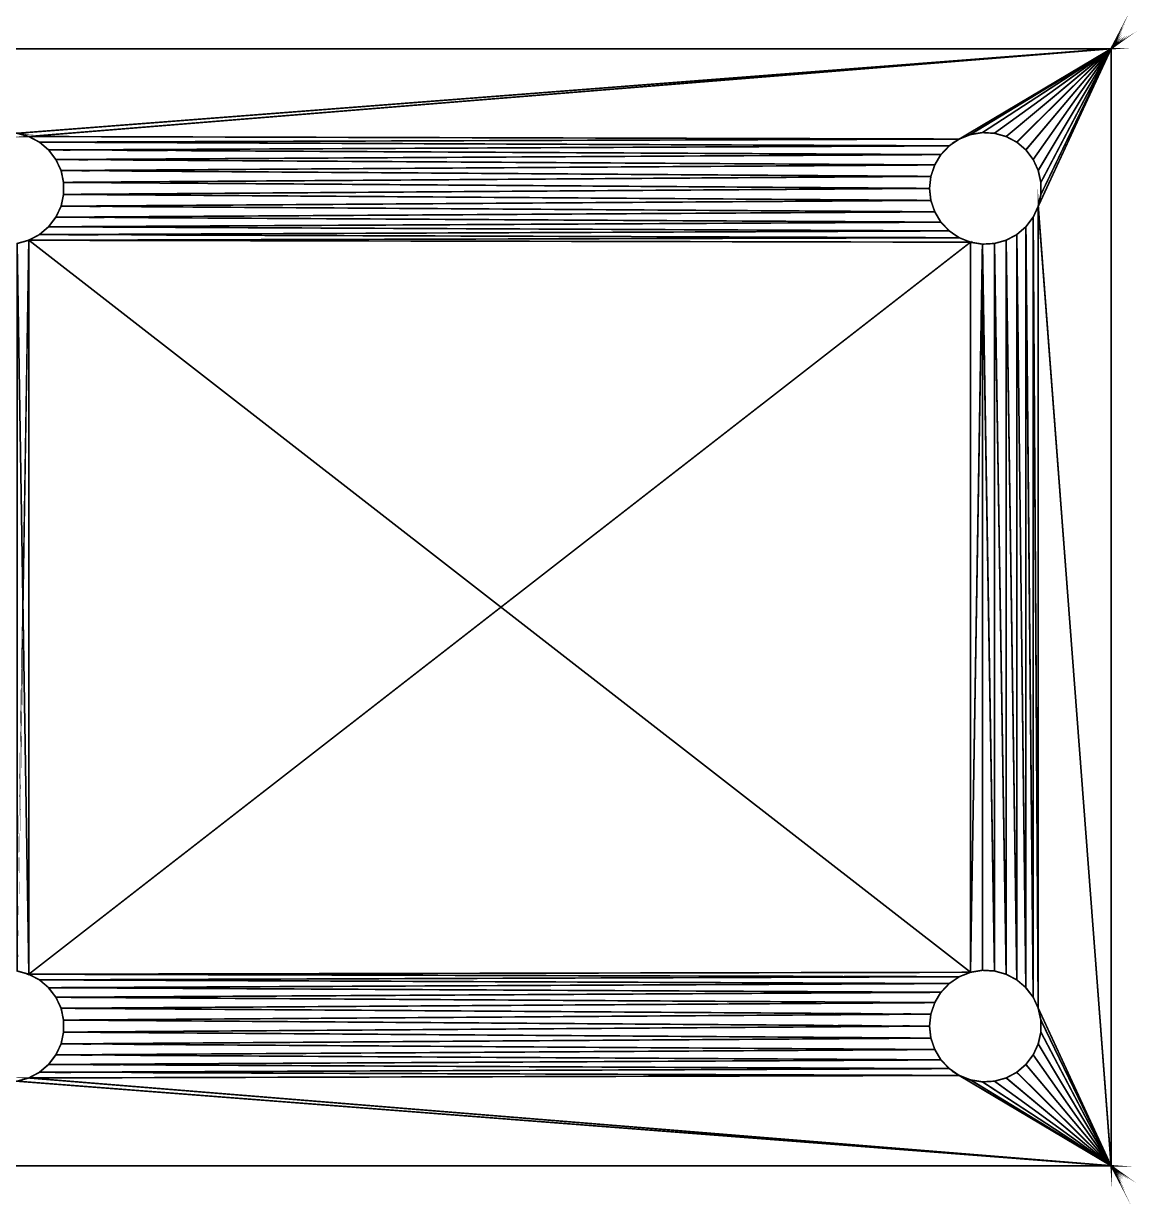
# Model space of a CAD drawing. Extents: x -0.8 to 33.5, y 12.6 to 33.8.
# Drawn here: x 13.52 to 33.46, y 12.65 to 33.83 of the extents above; entities that cross this region are included whole.
import ezdxf

# ---------------------------------------------------------------- set-up
doc = ezdxf.new("R2010")
doc.units = 0
doc.layers.get('0').update_dxf_attribs({"linetype": 'CONTINUOUS'})

msp = doc.modelspace()

# ---------------------------------------------------------------- linework, layer by layer
at = {"color": 253, "const_width": 0.0283}
for points in [[(30.905, 31.869), (30.689, 31.881), (32.994, 33.383), (30.905, 31.869)], [(31.738, 30.99), (31.691, 31.201), (32.994, 33.383), (31.738, 30.99)], [(31.47, 31.57), (31.305, 31.71), (32.994, 33.383), (31.47, 31.57)], [(13.401, 31.869), (2.986, 33.383), (32.994, 33.383), (13.401, 31.869)], [(13.185, 31.881), (2.986, 33.383), (13.401, 31.869), (13.185, 31.881)], [(13.401, 31.869), (32.994, 33.383), (13.609, 31.811), (13.401, 31.869)], [(13.609, 31.811), (32.994, 33.383), (30.275, 31.766), (13.609, 31.811)], [(32.994, 33.383), (30.476, 31.846), (30.275, 31.766), (32.994, 33.383)], [(32.994, 33.383), (30.689, 31.881), (30.476, 31.846), (32.994, 33.383)], [(32.994, 33.383), (31.114, 31.811), (30.905, 31.869), (32.994, 33.383)], [(32.994, 33.383), (31.305, 31.71), (31.114, 31.811), (32.994, 33.383)], [(32.994, 33.383), (31.6, 31.398), (31.47, 31.57), (32.994, 33.383)], [(32.994, 33.383), (31.691, 31.201), (31.6, 31.398), (32.994, 33.383)], [(32.994, 33.383), (31.691, 30.563), (31.738, 30.774), (32.994, 33.383)], [(32.994, 13.377), (31.691, 30.563), (32.994, 33.383), (32.994, 13.377)], [(32.994, 33.383), (31.738, 30.774), (31.738, 30.99), (32.994, 33.383)], [(13.609, 31.811), (30.275, 31.766), (13.8, 31.71), (13.609, 31.811)], [(13.8, 31.71), (30.275, 31.766), (30.096, 31.644), (13.8, 31.71)], [(13.8, 31.71), (30.096, 31.644), (13.965, 31.57), (13.8, 31.71)], [(13.965, 31.57), (30.096, 31.644), (29.947, 31.487), (13.965, 31.57)], [(13.965, 31.57), (29.947, 31.487), (14.096, 31.398), (13.965, 31.57)], [(14.096, 31.398), (29.947, 31.487), (29.836, 31.302), (14.096, 31.398)], [(14.096, 31.398), (29.836, 31.302), (14.187, 31.201), (14.096, 31.398)], [(14.187, 31.201), (29.836, 31.302), (29.767, 31.097), (14.187, 31.201)], [(14.187, 31.201), (29.767, 31.097), (14.233, 30.99), (14.187, 31.201)], [(14.233, 30.99), (29.767, 31.097), (29.743, 30.882), (14.233, 30.99)], [(14.233, 30.99), (29.743, 30.882), (14.233, 30.774), (14.233, 30.99)], [(31.691, 16.197), (31.691, 30.563), (32.994, 13.377), (31.691, 16.197)], [(14.233, 30.774), (29.767, 30.667), (14.187, 30.563), (14.233, 30.774)], [(14.233, 30.774), (29.743, 30.882), (29.767, 30.667), (14.233, 30.774)], [(14.187, 30.563), (29.836, 30.462), (14.096, 30.366), (14.187, 30.563)], [(14.187, 30.563), (29.767, 30.667), (29.836, 30.462), (14.187, 30.563)], [(31.691, 16.197), (31.6, 30.366), (31.691, 30.563), (31.691, 16.197)], [(14.096, 30.366), (29.947, 30.277), (13.965, 30.194), (14.096, 30.366)], [(14.096, 30.366), (29.836, 30.462), (29.947, 30.277), (14.096, 30.366)], [(31.6, 16.394), (31.47, 30.194), (31.6, 30.366), (31.6, 16.394)], [(31.6, 16.394), (31.6, 30.366), (31.691, 16.197), (31.6, 16.394)], [(13.965, 30.194), (30.096, 30.12), (13.8, 30.054), (13.965, 30.194)], [(13.8, 30.054), (30.096, 30.12), (30.275, 29.998), (13.8, 30.054)], [(13.965, 30.194), (29.947, 30.277), (30.096, 30.12), (13.965, 30.194)], [(31.47, 16.566), (31.305, 30.054), (31.47, 30.194), (31.47, 16.566)], [(31.47, 16.566), (31.47, 30.194), (31.6, 16.394), (31.47, 16.566)], [(13.401, 16.865), (13.401, 29.895), (13.609, 29.953), (13.401, 16.865)], [(13.401, 16.865), (13.609, 29.953), (13.609, 16.807), (13.401, 16.865)], [(13.8, 30.054), (30.275, 29.998), (13.609, 29.953), (13.8, 30.054)], [(13.609, 29.953), (30.275, 29.998), (30.476, 29.918), (13.609, 29.953)], [(13.609, 16.807), (13.609, 29.953), (30.476, 29.918), (13.609, 16.807)], [(13.609, 16.807), (30.476, 29.918), (30.476, 16.842), (13.609, 16.807)], [(30.476, 16.842), (30.476, 29.918), (30.689, 29.883), (30.476, 16.842)], [(30.476, 16.842), (30.689, 29.883), (30.689, 16.877), (30.476, 16.842)], [(30.905, 16.865), (30.689, 29.883), (30.905, 29.895), (30.905, 16.865)], [(30.689, 16.877), (30.689, 29.883), (30.905, 16.865), (30.689, 16.877)], [(31.114, 16.807), (30.905, 29.895), (31.114, 29.953), (31.114, 16.807)], [(30.905, 16.865), (30.905, 29.895), (31.114, 16.807), (30.905, 16.865)], [(31.305, 16.706), (31.114, 29.953), (31.305, 30.054), (31.305, 16.706)], [(31.114, 16.807), (31.114, 29.953), (31.305, 16.706), (31.114, 16.807)], [(31.305, 16.706), (31.305, 30.054), (31.47, 16.566), (31.305, 16.706)], [(30.275, 16.762), (13.8, 16.706), (13.609, 16.807), (30.275, 16.762)], [(30.275, 16.762), (13.609, 16.807), (30.476, 16.842), (30.275, 16.762)], [(30.096, 16.64), (13.8, 16.706), (30.275, 16.762), (30.096, 16.64)], [(30.096, 16.64), (13.965, 16.566), (13.8, 16.706), (30.096, 16.64)], [(29.947, 16.483), (14.096, 16.394), (13.965, 16.566), (29.947, 16.483)], [(29.947, 16.483), (13.965, 16.566), (30.096, 16.64), (29.947, 16.483)], [(29.836, 16.298), (14.187, 16.197), (14.096, 16.394), (29.836, 16.298)], [(29.836, 16.298), (14.096, 16.394), (29.947, 16.483), (29.836, 16.298)], [(29.767, 16.093), (14.187, 16.197), (29.836, 16.298), (29.767, 16.093)], [(32.994, 13.377), (31.738, 15.986), (31.691, 16.197), (32.994, 13.377)], [(29.767, 16.093), (14.233, 15.986), (14.187, 16.197), (29.767, 16.093)], [(29.743, 15.878), (14.233, 15.986), (29.767, 16.093), (29.743, 15.878)], [(29.743, 15.878), (14.233, 15.77), (14.233, 15.986), (29.743, 15.878)], [(29.767, 15.663), (14.233, 15.77), (29.743, 15.878), (29.767, 15.663)], [(31.738, 15.77), (31.738, 15.986), (32.994, 13.377), (31.738, 15.77)], [(14.233, 15.77), (29.767, 15.663), (14.187, 15.559), (14.233, 15.77)], [(14.187, 15.559), (29.767, 15.663), (29.836, 15.458), (14.187, 15.559)], [(32.994, 13.377), (31.691, 15.559), (31.738, 15.77), (32.994, 13.377)], [(14.187, 15.559), (29.836, 15.458), (14.096, 15.362), (14.187, 15.559)], [(14.096, 15.362), (29.836, 15.458), (29.947, 15.273), (14.096, 15.362)], [(32.994, 13.377), (31.6, 15.362), (31.691, 15.559), (32.994, 13.377)], [(14.096, 15.362), (29.947, 15.273), (13.965, 15.19), (14.096, 15.362)], [(13.965, 15.19), (29.947, 15.273), (30.096, 15.116), (13.965, 15.19)], [(31.47, 15.19), (31.6, 15.362), (32.994, 13.377), (31.47, 15.19)], [(13.8, 15.05), (30.275, 14.994), (13.609, 14.949), (13.8, 15.05)], [(13.965, 15.19), (30.096, 15.116), (13.8, 15.05), (13.965, 15.19)], [(13.8, 15.05), (30.096, 15.116), (30.275, 14.994), (13.8, 15.05)], [(32.994, 13.377), (31.114, 14.949), (31.305, 15.05), (32.994, 13.377)], [(32.994, 13.377), (31.305, 15.05), (31.47, 15.19), (32.994, 13.377)], [(13.401, 14.891), (32.994, 13.377), (2.986, 13.377), (13.401, 14.891)], [(13.609, 14.949), (32.994, 13.377), (13.401, 14.891), (13.609, 14.949)], [(13.609, 14.949), (30.275, 14.994), (32.994, 13.377), (13.609, 14.949)], [(30.275, 14.994), (30.476, 14.914), (32.994, 13.377), (30.275, 14.994)], [(32.994, 13.377), (30.476, 14.914), (30.689, 14.879), (32.994, 13.377)], [(32.994, 13.377), (30.689, 14.879), (30.905, 14.891), (32.994, 13.377)], [(30.905, 14.891), (31.114, 14.949), (32.994, 13.377), (30.905, 14.891)]]:
    msp.add_lwpolyline(points, dxfattribs=at)
at = {"color": 253}
for points in [[(32.994, 33.383, 0), (2.986, 33.383, 0), (32.994, 33.383, 0.8), (32.994, 33.383, 0)], [(32.994, 33.383, 0.8), (2.986, 33.383, 0), (2.986, 33.383, 0.8), (32.994, 33.383, 0.8)], [(2.986, 33.383, 0.8), (13.401, 31.869, 0.8), (32.994, 33.383, 0.8), (2.986, 33.383, 0.8)], [(32.994, 33.383, 0.8), (13.401, 31.869, 0.8), (13.609, 31.811, 0.8), (32.994, 33.383, 0.8)], [(32.994, 33.383, 0.8), (13.609, 31.811, 0.8), (30.275, 31.766, 0.8), (32.994, 33.383, 0.8)], [(30.275, 31.766, 0.8), (30.476, 31.846, 0.8), (32.994, 33.383, 0.8), (30.275, 31.766, 0.8)], [(32.994, 33.383, 0.8), (30.476, 31.846, 0.8), (30.689, 31.881, 0.8), (32.994, 33.383, 0.8)], [(32.994, 33.383, 0.8), (30.689, 31.881, 0.8), (30.905, 31.869, 0.8), (32.994, 33.383, 0.8)], [(30.905, 31.869, 0.8), (31.114, 31.811, 0.8), (32.994, 33.383, 0.8), (30.905, 31.869, 0.8)], [(32.994, 33.383, 0.8), (31.114, 31.811, 0.8), (31.305, 31.71, 0.8), (32.994, 33.383, 0.8)], [(32.994, 33.383, 0.8), (31.305, 31.71, 0.8), (31.47, 31.57, 0.8), (32.994, 33.383, 0.8)], [(31.47, 31.57, 0.8), (31.6, 31.398, 0.8), (32.994, 33.383, 0.8), (31.47, 31.57, 0.8)], [(32.994, 33.383, 0.8), (31.6, 31.398, 0.8), (31.691, 31.201, 0.8), (32.994, 33.383, 0.8)], [(32.994, 33.383, 0.8), (31.691, 31.201, 0.8), (31.738, 30.99, 0.8), (32.994, 33.383, 0.8)], [(32.994, 33.383, 0.8), (31.738, 30.774, 0.8), (31.691, 30.563, 0.8), (32.994, 33.383, 0.8)], [(32.994, 33.383, 0.8), (31.691, 30.563, 0.8), (32.994, 13.377, 0.8), (32.994, 33.383, 0.8)], [(31.738, 30.99, 0.8), (31.738, 30.774, 0.8), (32.994, 33.383, 0.8), (31.738, 30.99, 0.8)], [(32.994, 13.377, 0), (32.994, 33.383, 0), (32.994, 13.377, 0.8), (32.994, 13.377, 0)], [(32.994, 13.377, 0.8), (32.994, 33.383, 0), (32.994, 33.383, 0.8), (32.994, 13.377, 0.8)], [(13.401, 31.869, 0.8), (13.401, 31.869, 0), (13.609, 31.811, 0.8), (13.401, 31.869, 0.8)], [(13.609, 31.811, 0.8), (13.401, 31.869, 0), (13.609, 31.811, 0), (13.609, 31.811, 0.8)], [(13.609, 31.811, 0.8), (13.609, 31.811, 0), (13.8, 31.71, 0.8), (13.609, 31.811, 0.8)], [(13.8, 31.71, 0.8), (13.609, 31.811, 0), (13.8, 31.71, 0), (13.8, 31.71, 0.8)], [(30.275, 31.766, 0.8), (13.609, 31.811, 0.8), (13.8, 31.71, 0.8), (30.275, 31.766, 0.8)], [(30.275, 31.766, 0.8), (30.275, 31.766, 0), (30.476, 31.846, 0.8), (30.275, 31.766, 0.8)], [(30.476, 31.846, 0.8), (30.275, 31.766, 0), (30.476, 31.846, 0), (30.476, 31.846, 0.8)], [(30.476, 31.846, 0.8), (30.476, 31.846, 0), (30.689, 31.881, 0.8), (30.476, 31.846, 0.8)], [(30.689, 31.881, 0.8), (30.476, 31.846, 0), (30.689, 31.881, 0), (30.689, 31.881, 0.8)], [(30.689, 31.881, 0.8), (30.689, 31.881, 0), (30.905, 31.869, 0.8), (30.689, 31.881, 0.8)], [(30.905, 31.869, 0.8), (30.689, 31.881, 0), (30.905, 31.869, 0), (30.905, 31.869, 0.8)], [(30.905, 31.869, 0.8), (30.905, 31.869, 0), (31.114, 31.811, 0.8), (30.905, 31.869, 0.8)], [(31.114, 31.811, 0.8), (30.905, 31.869, 0), (31.114, 31.811, 0), (31.114, 31.811, 0.8)], [(31.114, 31.811, 0.8), (31.114, 31.811, 0), (31.305, 31.71, 0.8), (31.114, 31.811, 0.8)], [(31.305, 31.71, 0.8), (31.114, 31.811, 0), (31.305, 31.71, 0), (31.305, 31.71, 0.8)], [(30.275, 31.766, 0.8), (13.8, 31.71, 0.8), (30.096, 31.644, 0.8), (30.275, 31.766, 0.8)], [(13.8, 31.71, 0.8), (13.8, 31.71, 0), (13.965, 31.57, 0.8), (13.8, 31.71, 0.8)], [(13.965, 31.57, 0.8), (13.8, 31.71, 0), (13.965, 31.57, 0), (13.965, 31.57, 0.8)], [(30.096, 31.644, 0.8), (13.8, 31.71, 0.8), (13.965, 31.57, 0.8), (30.096, 31.644, 0.8)], [(30.096, 31.644, 0.8), (13.965, 31.57, 0.8), (29.947, 31.487, 0.8), (30.096, 31.644, 0.8)], [(13.965, 31.57, 0.8), (13.965, 31.57, 0), (14.096, 31.398, 0.8), (13.965, 31.57, 0.8)], [(14.096, 31.398, 0.8), (13.965, 31.57, 0), (14.096, 31.398, 0), (14.096, 31.398, 0.8)], [(29.947, 31.487, 0.8), (13.965, 31.57, 0.8), (14.096, 31.398, 0.8), (29.947, 31.487, 0.8)], [(29.947, 31.487, 0.8), (29.947, 31.487, 0), (30.096, 31.644, 0.8), (29.947, 31.487, 0.8)], [(30.096, 31.644, 0.8), (29.947, 31.487, 0), (30.096, 31.644, 0), (30.096, 31.644, 0.8)], [(30.096, 31.644, 0.8), (30.096, 31.644, 0), (30.275, 31.766, 0.8), (30.096, 31.644, 0.8)], [(30.275, 31.766, 0.8), (30.096, 31.644, 0), (30.275, 31.766, 0), (30.275, 31.766, 0.8)], [(31.305, 31.71, 0.8), (31.305, 31.71, 0), (31.47, 31.57, 0.8), (31.305, 31.71, 0.8)], [(31.47, 31.57, 0.8), (31.305, 31.71, 0), (31.47, 31.57, 0), (31.47, 31.57, 0.8)], [(31.47, 31.57, 0.8), (31.47, 31.57, 0), (31.6, 31.398, 0.8), (31.47, 31.57, 0.8)], [(31.6, 31.398, 0.8), (31.47, 31.57, 0), (31.6, 31.398, 0), (31.6, 31.398, 0.8)], [(29.947, 31.487, 0.8), (14.096, 31.398, 0.8), (29.836, 31.302, 0.8), (29.947, 31.487, 0.8)], [(14.096, 31.398, 0.8), (14.096, 31.398, 0), (14.187, 31.201, 0.8), (14.096, 31.398, 0.8)], [(14.187, 31.201, 0.8), (14.096, 31.398, 0), (14.187, 31.201, 0), (14.187, 31.201, 0.8)], [(29.836, 31.302, 0.8), (14.096, 31.398, 0.8), (14.187, 31.201, 0.8), (29.836, 31.302, 0.8)], [(29.836, 31.302, 0.8), (29.836, 31.302, 0), (29.947, 31.487, 0.8), (29.836, 31.302, 0.8)], [(29.947, 31.487, 0.8), (29.836, 31.302, 0), (29.947, 31.487, 0), (29.947, 31.487, 0.8)], [(31.6, 31.398, 0.8), (31.6, 31.398, 0), (31.691, 31.201, 0.8), (31.6, 31.398, 0.8)], [(31.691, 31.201, 0.8), (31.6, 31.398, 0), (31.691, 31.201, 0), (31.691, 31.201, 0.8)], [(29.836, 31.302, 0.8), (14.187, 31.201, 0.8), (29.767, 31.097, 0.8), (29.836, 31.302, 0.8)], [(14.187, 31.201, 0.8), (14.187, 31.201, 0), (14.233, 30.99, 0.8), (14.187, 31.201, 0.8)], [(14.233, 30.99, 0.8), (14.187, 31.201, 0), (14.233, 30.99, 0), (14.233, 30.99, 0.8)], [(29.767, 31.097, 0.8), (14.187, 31.201, 0.8), (14.233, 30.99, 0.8), (29.767, 31.097, 0.8)], [(29.767, 31.097, 0.8), (29.767, 31.097, 0), (29.836, 31.302, 0.8), (29.767, 31.097, 0.8)], [(29.836, 31.302, 0.8), (29.767, 31.097, 0), (29.836, 31.302, 0), (29.836, 31.302, 0.8)], [(31.691, 31.201, 0.8), (31.691, 31.201, 0), (31.738, 30.99, 0.8), (31.691, 31.201, 0.8)], [(31.738, 30.99, 0.8), (31.691, 31.201, 0), (31.738, 30.99, 0), (31.738, 30.99, 0.8)], [(29.767, 31.097, 0.8), (14.233, 30.99, 0.8), (29.743, 30.882, 0.8), (29.767, 31.097, 0.8)], [(14.233, 30.99, 0.8), (14.233, 30.99, 0), (14.233, 30.774, 0.8), (14.233, 30.99, 0.8)], [(14.233, 30.774, 0.8), (14.233, 30.99, 0), (14.233, 30.774, 0), (14.233, 30.774, 0.8)], [(29.743, 30.882, 0.8), (14.233, 30.99, 0.8), (14.233, 30.774, 0.8), (29.743, 30.882, 0.8)], [(29.743, 30.882, 0.8), (29.743, 30.882, 0), (29.767, 31.097, 0.8), (29.743, 30.882, 0.8)], [(29.767, 31.097, 0.8), (29.743, 30.882, 0), (29.767, 31.097, 0), (29.767, 31.097, 0.8)], [(31.738, 30.99, 0.8), (31.738, 30.99, 0), (31.738, 30.774, 0.8), (31.738, 30.99, 0.8)], [(31.738, 30.774, 0.8), (31.738, 30.99, 0), (31.738, 30.774, 0), (31.738, 30.774, 0.8)], [(14.233, 30.774, 0.8), (14.233, 30.774, 0), (14.187, 30.563, 0.8), (14.233, 30.774, 0.8)], [(14.187, 30.563, 0.8), (14.233, 30.774, 0), (14.187, 30.563, 0), (14.187, 30.563, 0.8)], [(29.767, 30.667, 0.8), (14.233, 30.774, 0.8), (14.187, 30.563, 0.8), (29.767, 30.667, 0.8)], [(29.743, 30.882, 0.8), (14.233, 30.774, 0.8), (29.767, 30.667, 0.8), (29.743, 30.882, 0.8)], [(29.767, 30.667, 0.8), (29.767, 30.667, 0), (29.743, 30.882, 0.8), (29.767, 30.667, 0.8)], [(29.743, 30.882, 0.8), (29.767, 30.667, 0), (29.743, 30.882, 0), (29.743, 30.882, 0.8)], [(31.738, 30.774, 0.8), (31.738, 30.774, 0), (31.691, 30.563, 0.8), (31.738, 30.774, 0.8)], [(31.691, 30.563, 0.8), (31.738, 30.774, 0), (31.691, 30.563, 0), (31.691, 30.563, 0.8)], [(14.187, 30.563, 0.8), (14.187, 30.563, 0), (14.096, 30.366, 0.8), (14.187, 30.563, 0.8)], [(14.096, 30.366, 0.8), (14.187, 30.563, 0), (14.096, 30.366, 0), (14.096, 30.366, 0.8)], [(29.836, 30.462, 0.8), (14.187, 30.563, 0.8), (14.096, 30.366, 0.8), (29.836, 30.462, 0.8)], [(29.767, 30.667, 0.8), (14.187, 30.563, 0.8), (29.836, 30.462, 0.8), (29.767, 30.667, 0.8)], [(29.836, 30.462, 0.8), (29.836, 30.462, 0), (29.767, 30.667, 0.8), (29.836, 30.462, 0.8)], [(29.767, 30.667, 0.8), (29.836, 30.462, 0), (29.767, 30.667, 0), (29.767, 30.667, 0.8)], [(31.691, 30.563, 0.8), (31.691, 30.563, 0), (31.6, 30.366, 0.8), (31.691, 30.563, 0.8)], [(31.6, 30.366, 0.8), (31.691, 30.563, 0), (31.6, 30.366, 0), (31.6, 30.366, 0.8)], [(31.691, 30.563, 0.8), (31.6, 30.366, 0.8), (31.691, 16.197, 0.8), (31.691, 30.563, 0.8)], [(32.994, 13.377, 0.8), (31.691, 30.563, 0.8), (31.691, 16.197, 0.8), (32.994, 13.377, 0.8)], [(14.096, 30.366, 0.8), (14.096, 30.366, 0), (13.965, 30.194, 0.8), (14.096, 30.366, 0.8)], [(13.965, 30.194, 0.8), (14.096, 30.366, 0), (13.965, 30.194, 0), (13.965, 30.194, 0.8)], [(29.947, 30.277, 0.8), (14.096, 30.366, 0.8), (13.965, 30.194, 0.8), (29.947, 30.277, 0.8)], [(29.836, 30.462, 0.8), (14.096, 30.366, 0.8), (29.947, 30.277, 0.8), (29.836, 30.462, 0.8)], [(29.947, 30.277, 0.8), (29.947, 30.277, 0), (29.836, 30.462, 0.8), (29.947, 30.277, 0.8)], [(29.836, 30.462, 0.8), (29.947, 30.277, 0), (29.836, 30.462, 0), (29.836, 30.462, 0.8)], [(31.6, 30.366, 0.8), (31.6, 30.366, 0), (31.47, 30.194, 0.8), (31.6, 30.366, 0.8)], [(31.47, 30.194, 0.8), (31.6, 30.366, 0), (31.47, 30.194, 0), (31.47, 30.194, 0.8)], [(31.6, 16.394, 0.8), (31.6, 30.366, 0.8), (31.47, 30.194, 0.8), (31.6, 16.394, 0.8)], [(31.691, 16.197, 0.8), (31.6, 30.366, 0.8), (31.6, 16.394, 0.8), (31.691, 16.197, 0.8)], [(13.965, 30.194, 0.8), (13.965, 30.194, 0), (13.8, 30.054, 0.8), (13.965, 30.194, 0.8)], [(13.8, 30.054, 0.8), (13.965, 30.194, 0), (13.8, 30.054, 0), (13.8, 30.054, 0.8)], [(30.096, 30.12, 0.8), (13.965, 30.194, 0.8), (13.8, 30.054, 0.8), (30.096, 30.12, 0.8)], [(30.096, 30.12, 0.8), (13.8, 30.054, 0.8), (30.275, 29.998, 0.8), (30.096, 30.12, 0.8)], [(29.947, 30.277, 0.8), (13.965, 30.194, 0.8), (30.096, 30.12, 0.8), (29.947, 30.277, 0.8)], [(30.096, 30.12, 0.8), (30.096, 30.12, 0), (29.947, 30.277, 0.8), (30.096, 30.12, 0.8)], [(29.947, 30.277, 0.8), (30.096, 30.12, 0), (29.947, 30.277, 0), (29.947, 30.277, 0.8)], [(30.275, 29.998, 0.8), (30.275, 29.998, 0), (30.096, 30.12, 0.8), (30.275, 29.998, 0.8)], [(30.096, 30.12, 0.8), (30.275, 29.998, 0), (30.096, 30.12, 0), (30.096, 30.12, 0.8)], [(31.47, 30.194, 0.8), (31.47, 30.194, 0), (31.305, 30.054, 0.8), (31.47, 30.194, 0.8)], [(31.305, 30.054, 0.8), (31.47, 30.194, 0), (31.305, 30.054, 0), (31.305, 30.054, 0.8)], [(31.47, 16.566, 0.8), (31.47, 30.194, 0.8), (31.305, 30.054, 0.8), (31.47, 16.566, 0.8)], [(31.6, 16.394, 0.8), (31.47, 30.194, 0.8), (31.47, 16.566, 0.8), (31.6, 16.394, 0.8)], [(13.609, 29.953, 0.8), (13.609, 29.953, 0), (13.401, 29.895, 0.8), (13.609, 29.953, 0.8)], [(13.401, 29.895, 0.8), (13.609, 29.953, 0), (13.401, 29.895, 0), (13.401, 29.895, 0.8)], [(13.609, 16.807, 0.8), (13.609, 29.953, 0.8), (13.401, 29.895, 0.8), (13.609, 16.807, 0.8)], [(13.609, 16.807, 0.8), (13.401, 29.895, 0.8), (13.401, 16.865, 0.8), (13.609, 16.807, 0.8)], [(13.8, 30.054, 0.8), (13.8, 30.054, 0), (13.609, 29.953, 0.8), (13.8, 30.054, 0.8)], [(13.609, 29.953, 0.8), (13.8, 30.054, 0), (13.609, 29.953, 0), (13.609, 29.953, 0.8)], [(30.275, 29.998, 0.8), (13.8, 30.054, 0.8), (13.609, 29.953, 0.8), (30.275, 29.998, 0.8)], [(30.275, 29.998, 0.8), (13.609, 29.953, 0.8), (30.476, 29.918, 0.8), (30.275, 29.998, 0.8)], [(30.476, 29.918, 0.8), (13.609, 29.953, 0.8), (30.476, 16.842, 0.8), (30.476, 29.918, 0.8)], [(30.476, 16.842, 0.8), (13.609, 29.953, 0.8), (13.609, 16.807, 0.8), (30.476, 16.842, 0.8)], [(30.476, 29.918, 0.8), (30.476, 29.918, 0), (30.275, 29.998, 0.8), (30.476, 29.918, 0.8)], [(30.275, 29.998, 0.8), (30.476, 29.918, 0), (30.275, 29.998, 0), (30.275, 29.998, 0.8)], [(30.689, 29.883, 0.8), (30.689, 29.883, 0), (30.476, 29.918, 0.8), (30.689, 29.883, 0.8)], [(30.476, 29.918, 0.8), (30.689, 29.883, 0), (30.476, 29.918, 0), (30.476, 29.918, 0.8)], [(30.476, 29.918, 0.8), (30.476, 16.842, 0.8), (30.689, 29.883, 0.8), (30.476, 29.918, 0.8)], [(30.689, 29.883, 0.8), (30.476, 16.842, 0.8), (30.689, 16.877, 0.8), (30.689, 29.883, 0.8)], [(30.905, 29.895, 0.8), (30.905, 29.895, 0), (30.689, 29.883, 0.8), (30.905, 29.895, 0.8)], [(30.689, 29.883, 0.8), (30.905, 29.895, 0), (30.689, 29.883, 0), (30.689, 29.883, 0.8)], [(30.905, 16.865, 0.8), (30.905, 29.895, 0.8), (30.689, 29.883, 0.8), (30.905, 16.865, 0.8)], [(30.689, 29.883, 0.8), (30.689, 16.877, 0.8), (30.905, 16.865, 0.8), (30.689, 29.883, 0.8)], [(31.114, 29.953, 0.8), (31.114, 29.953, 0), (30.905, 29.895, 0.8), (31.114, 29.953, 0.8)], [(30.905, 29.895, 0.8), (31.114, 29.953, 0), (30.905, 29.895, 0), (30.905, 29.895, 0.8)], [(31.114, 16.807, 0.8), (31.114, 29.953, 0.8), (30.905, 29.895, 0.8), (31.114, 16.807, 0.8)], [(31.114, 16.807, 0.8), (30.905, 29.895, 0.8), (30.905, 16.865, 0.8), (31.114, 16.807, 0.8)], [(31.305, 30.054, 0.8), (31.305, 30.054, 0), (31.114, 29.953, 0.8), (31.305, 30.054, 0.8)], [(31.114, 29.953, 0.8), (31.305, 30.054, 0), (31.114, 29.953, 0), (31.114, 29.953, 0.8)], [(31.305, 16.706, 0.8), (31.305, 30.054, 0.8), (31.114, 29.953, 0.8), (31.305, 16.706, 0.8)], [(31.305, 16.706, 0.8), (31.114, 29.953, 0.8), (31.114, 16.807, 0.8), (31.305, 16.706, 0.8)], [(31.47, 16.566, 0.8), (31.305, 30.054, 0.8), (31.305, 16.706, 0.8), (31.47, 16.566, 0.8)], [(13.401, 16.865, 0.8), (13.401, 16.865, 0), (13.609, 16.807, 0.8), (13.401, 16.865, 0.8)], [(13.609, 16.807, 0.8), (13.401, 16.865, 0), (13.609, 16.807, 0), (13.609, 16.807, 0.8)], [(13.609, 16.807, 0.8), (30.275, 16.762, 0.8), (30.476, 16.842, 0.8), (13.609, 16.807, 0.8)], [(13.609, 16.807, 0.8), (13.609, 16.807, 0), (13.8, 16.706, 0.8), (13.609, 16.807, 0.8)], [(13.8, 16.706, 0.8), (13.609, 16.807, 0), (13.8, 16.706, 0), (13.8, 16.706, 0.8)], [(13.8, 16.706, 0.8), (30.275, 16.762, 0.8), (13.609, 16.807, 0.8), (13.8, 16.706, 0.8)], [(13.8, 16.706, 0.8), (30.096, 16.64, 0.8), (30.275, 16.762, 0.8), (13.8, 16.706, 0.8)], [(30.096, 16.64, 0.8), (30.096, 16.64, 0), (30.275, 16.762, 0.8), (30.096, 16.64, 0.8)], [(30.275, 16.762, 0.8), (30.096, 16.64, 0), (30.275, 16.762, 0), (30.275, 16.762, 0.8)], [(30.275, 16.762, 0.8), (30.275, 16.762, 0), (30.476, 16.842, 0.8), (30.275, 16.762, 0.8)], [(30.476, 16.842, 0.8), (30.275, 16.762, 0), (30.476, 16.842, 0), (30.476, 16.842, 0.8)], [(30.476, 16.842, 0.8), (30.476, 16.842, 0), (30.689, 16.877, 0.8), (30.476, 16.842, 0.8)], [(30.689, 16.877, 0.8), (30.476, 16.842, 0), (30.689, 16.877, 0), (30.689, 16.877, 0.8)], [(30.689, 16.877, 0.8), (30.689, 16.877, 0), (30.905, 16.865, 0.8), (30.689, 16.877, 0.8)], [(30.905, 16.865, 0.8), (30.689, 16.877, 0), (30.905, 16.865, 0), (30.905, 16.865, 0.8)], [(30.905, 16.865, 0.8), (30.905, 16.865, 0), (31.114, 16.807, 0.8), (30.905, 16.865, 0.8)], [(31.114, 16.807, 0.8), (30.905, 16.865, 0), (31.114, 16.807, 0), (31.114, 16.807, 0.8)], [(31.114, 16.807, 0.8), (31.114, 16.807, 0), (31.305, 16.706, 0.8), (31.114, 16.807, 0.8)], [(31.305, 16.706, 0.8), (31.114, 16.807, 0), (31.305, 16.706, 0), (31.305, 16.706, 0.8)], [(13.8, 16.706, 0.8), (13.8, 16.706, 0), (13.965, 16.566, 0.8), (13.8, 16.706, 0.8)], [(13.965, 16.566, 0.8), (13.8, 16.706, 0), (13.965, 16.566, 0), (13.965, 16.566, 0.8)], [(13.965, 16.566, 0.8), (30.096, 16.64, 0.8), (13.8, 16.706, 0.8), (13.965, 16.566, 0.8)], [(13.965, 16.566, 0.8), (29.947, 16.483, 0.8), (30.096, 16.64, 0.8), (13.965, 16.566, 0.8)], [(13.965, 16.566, 0.8), (13.965, 16.566, 0), (14.096, 16.394, 0.8), (13.965, 16.566, 0.8)], [(14.096, 16.394, 0.8), (13.965, 16.566, 0), (14.096, 16.394, 0), (14.096, 16.394, 0.8)], [(14.096, 16.394, 0.8), (29.947, 16.483, 0.8), (13.965, 16.566, 0.8), (14.096, 16.394, 0.8)], [(29.947, 16.483, 0.8), (29.947, 16.483, 0), (30.096, 16.64, 0.8), (29.947, 16.483, 0.8)], [(30.096, 16.64, 0.8), (29.947, 16.483, 0), (30.096, 16.64, 0), (30.096, 16.64, 0.8)], [(31.305, 16.706, 0.8), (31.305, 16.706, 0), (31.47, 16.566, 0.8), (31.305, 16.706, 0.8)], [(31.47, 16.566, 0.8), (31.305, 16.706, 0), (31.47, 16.566, 0), (31.47, 16.566, 0.8)], [(31.47, 16.566, 0.8), (31.47, 16.566, 0), (31.6, 16.394, 0.8), (31.47, 16.566, 0.8)], [(31.6, 16.394, 0.8), (31.47, 16.566, 0), (31.6, 16.394, 0), (31.6, 16.394, 0.8)], [(14.096, 16.394, 0.8), (29.836, 16.298, 0.8), (29.947, 16.483, 0.8), (14.096, 16.394, 0.8)], [(14.096, 16.394, 0.8), (14.096, 16.394, 0), (14.187, 16.197, 0.8), (14.096, 16.394, 0.8)], [(14.187, 16.197, 0.8), (14.096, 16.394, 0), (14.187, 16.197, 0), (14.187, 16.197, 0.8)], [(14.187, 16.197, 0.8), (29.836, 16.298, 0.8), (14.096, 16.394, 0.8), (14.187, 16.197, 0.8)], [(29.836, 16.298, 0.8), (29.836, 16.298, 0), (29.947, 16.483, 0.8), (29.836, 16.298, 0.8)], [(29.947, 16.483, 0.8), (29.836, 16.298, 0), (29.947, 16.483, 0), (29.947, 16.483, 0.8)], [(31.6, 16.394, 0.8), (31.6, 16.394, 0), (31.691, 16.197, 0.8), (31.6, 16.394, 0.8)], [(31.691, 16.197, 0.8), (31.6, 16.394, 0), (31.691, 16.197, 0), (31.691, 16.197, 0.8)], [(14.187, 16.197, 0.8), (29.767, 16.093, 0.8), (29.836, 16.298, 0.8), (14.187, 16.197, 0.8)], [(14.187, 16.197, 0.8), (14.187, 16.197, 0), (14.233, 15.986, 0.8), (14.187, 16.197, 0.8)], [(14.233, 15.986, 0.8), (14.187, 16.197, 0), (14.233, 15.986, 0), (14.233, 15.986, 0.8)], [(14.233, 15.986, 0.8), (29.767, 16.093, 0.8), (14.187, 16.197, 0.8), (14.233, 15.986, 0.8)], [(29.767, 16.093, 0.8), (29.767, 16.093, 0), (29.836, 16.298, 0.8), (29.767, 16.093, 0.8)], [(29.836, 16.298, 0.8), (29.767, 16.093, 0), (29.836, 16.298, 0), (29.836, 16.298, 0.8)], [(31.691, 16.197, 0.8), (31.691, 16.197, 0), (31.738, 15.986, 0.8), (31.691, 16.197, 0.8)], [(31.738, 15.986, 0.8), (31.691, 16.197, 0), (31.738, 15.986, 0), (31.738, 15.986, 0.8)], [(32.994, 13.377, 0.8), (31.691, 16.197, 0.8), (31.738, 15.986, 0.8), (32.994, 13.377, 0.8)], [(29.767, 16.093, 0.8), (14.233, 15.986, 0.8), (29.743, 15.878, 0.8), (29.767, 16.093, 0.8)], [(14.233, 15.986, 0.8), (14.233, 15.986, 0), (14.233, 15.77, 0.8), (14.233, 15.986, 0.8)], [(14.233, 15.77, 0.8), (14.233, 15.986, 0), (14.233, 15.77, 0), (14.233, 15.77, 0.8)], [(29.743, 15.878, 0.8), (14.233, 15.986, 0.8), (14.233, 15.77, 0.8), (29.743, 15.878, 0.8)], [(29.743, 15.878, 0.8), (29.743, 15.878, 0), (29.767, 16.093, 0.8), (29.743, 15.878, 0.8)], [(29.767, 16.093, 0.8), (29.743, 15.878, 0), (29.767, 16.093, 0), (29.767, 16.093, 0.8)], [(31.738, 15.986, 0.8), (31.738, 15.986, 0), (31.738, 15.77, 0.8), (31.738, 15.986, 0.8)], [(31.738, 15.77, 0.8), (31.738, 15.986, 0), (31.738, 15.77, 0), (31.738, 15.77, 0.8)], [(31.738, 15.986, 0.8), (31.738, 15.77, 0.8), (32.994, 13.377, 0.8), (31.738, 15.986, 0.8)], [(14.233, 15.77, 0.8), (14.233, 15.77, 0), (14.187, 15.559, 0.8), (14.233, 15.77, 0.8)], [(14.187, 15.559, 0.8), (14.233, 15.77, 0), (14.187, 15.559, 0), (14.187, 15.559, 0.8)], [(29.767, 15.663, 0.8), (14.233, 15.77, 0.8), (14.187, 15.559, 0.8), (29.767, 15.663, 0.8)], [(29.743, 15.878, 0.8), (14.233, 15.77, 0.8), (29.767, 15.663, 0.8), (29.743, 15.878, 0.8)], [(29.767, 15.663, 0.8), (29.767, 15.663, 0), (29.743, 15.878, 0.8), (29.767, 15.663, 0.8)], [(29.743, 15.878, 0.8), (29.767, 15.663, 0), (29.743, 15.878, 0), (29.743, 15.878, 0.8)], [(31.738, 15.77, 0.8), (31.738, 15.77, 0), (31.691, 15.559, 0.8), (31.738, 15.77, 0.8)], [(31.691, 15.559, 0.8), (31.738, 15.77, 0), (31.691, 15.559, 0), (31.691, 15.559, 0.8)], [(32.994, 13.377, 0.8), (31.738, 15.77, 0.8), (31.691, 15.559, 0.8), (32.994, 13.377, 0.8)], [(14.187, 15.559, 0.8), (14.187, 15.559, 0), (14.096, 15.362, 0.8), (14.187, 15.559, 0.8)], [(14.096, 15.362, 0.8), (14.187, 15.559, 0), (14.096, 15.362, 0), (14.096, 15.362, 0.8)], [(29.836, 15.458, 0.8), (14.187, 15.559, 0.8), (14.096, 15.362, 0.8), (29.836, 15.458, 0.8)], [(29.767, 15.663, 0.8), (14.187, 15.559, 0.8), (29.836, 15.458, 0.8), (29.767, 15.663, 0.8)], [(29.836, 15.458, 0.8), (29.836, 15.458, 0), (29.767, 15.663, 0.8), (29.836, 15.458, 0.8)], [(29.767, 15.663, 0.8), (29.836, 15.458, 0), (29.767, 15.663, 0), (29.767, 15.663, 0.8)], [(31.691, 15.559, 0.8), (31.691, 15.559, 0), (31.6, 15.362, 0.8), (31.691, 15.559, 0.8)], [(31.6, 15.362, 0.8), (31.691, 15.559, 0), (31.6, 15.362, 0), (31.6, 15.362, 0.8)], [(32.994, 13.377, 0.8), (31.691, 15.559, 0.8), (31.6, 15.362, 0.8), (32.994, 13.377, 0.8)], [(14.096, 15.362, 0.8), (14.096, 15.362, 0), (13.965, 15.19, 0.8), (14.096, 15.362, 0.8)], [(13.965, 15.19, 0.8), (14.096, 15.362, 0), (13.965, 15.19, 0), (13.965, 15.19, 0.8)], [(29.947, 15.273, 0.8), (14.096, 15.362, 0.8), (13.965, 15.19, 0.8), (29.947, 15.273, 0.8)], [(29.947, 15.273, 0.8), (13.965, 15.19, 0.8), (30.096, 15.116, 0.8), (29.947, 15.273, 0.8)], [(29.836, 15.458, 0.8), (14.096, 15.362, 0.8), (29.947, 15.273, 0.8), (29.836, 15.458, 0.8)], [(29.947, 15.273, 0.8), (29.947, 15.273, 0), (29.836, 15.458, 0.8), (29.947, 15.273, 0.8)], [(29.836, 15.458, 0.8), (29.947, 15.273, 0), (29.836, 15.458, 0), (29.836, 15.458, 0.8)], [(30.096, 15.116, 0.8), (30.096, 15.116, 0), (29.947, 15.273, 0.8), (30.096, 15.116, 0.8)], [(29.947, 15.273, 0.8), (30.096, 15.116, 0), (29.947, 15.273, 0), (29.947, 15.273, 0.8)], [(31.6, 15.362, 0.8), (31.6, 15.362, 0), (31.47, 15.19, 0.8), (31.6, 15.362, 0.8)], [(31.47, 15.19, 0.8), (31.6, 15.362, 0), (31.47, 15.19, 0), (31.47, 15.19, 0.8)], [(31.6, 15.362, 0.8), (31.47, 15.19, 0.8), (32.994, 13.377, 0.8), (31.6, 15.362, 0.8)], [(13.8, 15.05, 0.8), (13.8, 15.05, 0), (13.609, 14.949, 0.8), (13.8, 15.05, 0.8)], [(13.609, 14.949, 0.8), (13.8, 15.05, 0), (13.609, 14.949, 0), (13.609, 14.949, 0.8)], [(30.275, 14.994, 0.8), (13.8, 15.05, 0.8), (13.609, 14.949, 0.8), (30.275, 14.994, 0.8)], [(13.965, 15.19, 0.8), (13.965, 15.19, 0), (13.8, 15.05, 0.8), (13.965, 15.19, 0.8)], [(13.8, 15.05, 0.8), (13.965, 15.19, 0), (13.8, 15.05, 0), (13.8, 15.05, 0.8)], [(30.096, 15.116, 0.8), (13.965, 15.19, 0.8), (13.8, 15.05, 0.8), (30.096, 15.116, 0.8)], [(30.096, 15.116, 0.8), (13.8, 15.05, 0.8), (30.275, 14.994, 0.8), (30.096, 15.116, 0.8)], [(30.275, 14.994, 0.8), (30.275, 14.994, 0), (30.096, 15.116, 0.8), (30.275, 14.994, 0.8)], [(30.096, 15.116, 0.8), (30.275, 14.994, 0), (30.096, 15.116, 0), (30.096, 15.116, 0.8)], [(31.305, 15.05, 0.8), (31.305, 15.05, 0), (31.114, 14.949, 0.8), (31.305, 15.05, 0.8)], [(31.114, 14.949, 0.8), (31.305, 15.05, 0), (31.114, 14.949, 0), (31.114, 14.949, 0.8)], [(32.994, 13.377, 0.8), (31.305, 15.05, 0.8), (31.114, 14.949, 0.8), (32.994, 13.377, 0.8)], [(31.47, 15.19, 0.8), (31.47, 15.19, 0), (31.305, 15.05, 0.8), (31.47, 15.19, 0.8)], [(31.305, 15.05, 0.8), (31.47, 15.19, 0), (31.305, 15.05, 0), (31.305, 15.05, 0.8)], [(32.994, 13.377, 0.8), (31.47, 15.19, 0.8), (31.305, 15.05, 0.8), (32.994, 13.377, 0.8)], [(32.994, 13.377, 0.8), (13.401, 14.891, 0.8), (2.986, 13.377, 0.8), (32.994, 13.377, 0.8)], [(13.609, 14.949, 0.8), (13.609, 14.949, 0), (13.401, 14.891, 0.8), (13.609, 14.949, 0.8)], [(13.401, 14.891, 0.8), (13.609, 14.949, 0), (13.401, 14.891, 0), (13.401, 14.891, 0.8)], [(32.994, 13.377, 0.8), (13.609, 14.949, 0.8), (13.401, 14.891, 0.8), (32.994, 13.377, 0.8)], [(30.275, 14.994, 0.8), (13.609, 14.949, 0.8), (32.994, 13.377, 0.8), (30.275, 14.994, 0.8)], [(30.476, 14.914, 0.8), (30.476, 14.914, 0), (30.275, 14.994, 0.8), (30.476, 14.914, 0.8)], [(30.275, 14.994, 0.8), (30.476, 14.914, 0), (30.275, 14.994, 0), (30.275, 14.994, 0.8)], [(30.476, 14.914, 0.8), (30.275, 14.994, 0.8), (32.994, 13.377, 0.8), (30.476, 14.914, 0.8)], [(30.689, 14.879, 0.8), (30.689, 14.879, 0), (30.476, 14.914, 0.8), (30.689, 14.879, 0.8)], [(30.476, 14.914, 0.8), (30.689, 14.879, 0), (30.476, 14.914, 0), (30.476, 14.914, 0.8)], [(32.994, 13.377, 0.8), (30.689, 14.879, 0.8), (30.476, 14.914, 0.8), (32.994, 13.377, 0.8)], [(30.905, 14.891, 0.8), (30.905, 14.891, 0), (30.689, 14.879, 0.8), (30.905, 14.891, 0.8)], [(30.689, 14.879, 0.8), (30.905, 14.891, 0), (30.689, 14.879, 0), (30.689, 14.879, 0.8)], [(32.994, 13.377, 0.8), (30.905, 14.891, 0.8), (30.689, 14.879, 0.8), (32.994, 13.377, 0.8)], [(31.114, 14.949, 0.8), (31.114, 14.949, 0), (30.905, 14.891, 0.8), (31.114, 14.949, 0.8)], [(30.905, 14.891, 0.8), (31.114, 14.949, 0), (30.905, 14.891, 0), (30.905, 14.891, 0.8)], [(31.114, 14.949, 0.8), (30.905, 14.891, 0.8), (32.994, 13.377, 0.8), (31.114, 14.949, 0.8)], [(2.986, 13.377, 0), (32.994, 13.377, 0), (2.986, 13.377, 0.8), (2.986, 13.377, 0)], [(2.986, 13.377, 0.8), (32.994, 13.377, 0), (32.994, 13.377, 0.8), (2.986, 13.377, 0.8)]]:
    msp.add_polyline3d(points, dxfattribs=at)

doc.saveas('drawing.dxf')
